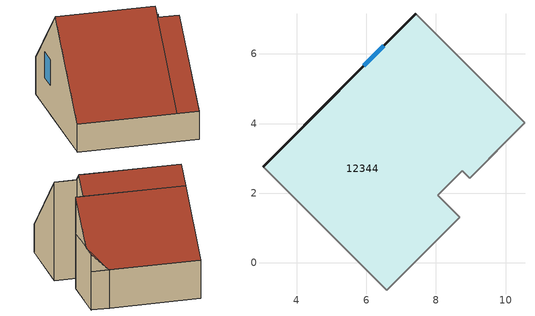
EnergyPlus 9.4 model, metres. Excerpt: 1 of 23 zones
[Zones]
12344
 floor to 14164 (4): 6.59,-0.79 5.95,-0.15 8.05,1.94 8.69,1.31 z2.44; 5.95,-0.15 3.03,2.77 5.84,5.57 8.76,2.65 z2.44; 8.97,2.43 5.84,5.57 6.02,5.75 9.16,2.62 z2.44
 floor to 14218 (4): 9.16,2.62 7.94,3.84 9.34,5.24 10.56,4.02 z2.44
 floor to 14229 (4): 7.94,3.84 6.02,5.75 6.93,6.66 8.85,4.74 z2.44
 floor to 14236 (4): 8.85,4.74 6.93,6.66 7.42,7.16 9.34,5.24 z2.44
 wall outside (7): 7.42,7.16,2.44 3.03,2.77,2.44 3.03,2.77,3.63 5.38,5.11,6.95 7.42,7.16,4.06
 wall to 14175 (14): 8.69,1.31 8.05,1.94 z2.44:6.6; 8.97,2.43 10.56,4.02 z2.44:4.77; 8.76,2.65 8.97,2.43 z2.44:6.3; 8.05,1.94,2.44 8.76,2.65,2.44 8.76,2.65,6.3 8.3,2.19,6.95 8.05,1.94,6.6; 8.97,2.43,4.77 10.05,3.51,4.77 8.97,2.43,6.3
 wall to 12226 (5): 10.02,4.56 7.42,7.16 z2.44:4.06
 wall to 12236 (14): 10.56,4.02 10.02,4.56 z2.44:4.06; 10.56,4.02,4.06 10.05,4.53,4.06 10.56,4.02,4.77
 wall to 12313 (13): 6.59,-0.79,2.44 8.69,1.31,2.44 8.69,1.31,6.6 6.59,-0.79,3.63
 wall to 12332 (5): 3.03,2.77 6.59,-0.79 z2.44:3.63
 window (UPVC Charry Frame 20YO Dbl LoE (e2=.1) Clr 3mm/13mm Air - 1001): 6.5,6.23 5.92,5.66 z3.67:4.79
 roof outside (17): 5.95,-0.15,3.63 6.59,-0.79,3.63 8.69,1.31,6.6 8.05,1.94,6.6; 3.03,2.77,3.63 5.95,-0.15,3.63 8.3,2.19,6.95 5.38,5.11,6.95; 8.76,2.65,6.3 5.84,5.57,6.3 5.38,5.11,6.95 8.3,2.19,6.95; 10.05,4.53,4.06 7.42,7.16,4.06 5.84,5.57,6.3 8.97,2.43,6.3 10.05,3.51,4.77; 10.05,4.53,4.06 10.05,3.51,4.77 10.56,4.02,4.77
[Construction]
16: 3_1_7
[Material]
3_1_7: Rough, .1, 1.4, 2100, 840, 0.9, 0.6, 0.6
[Schedule:Compact]
14236 Heating Setpoint Schedule: Temperature, Through: 31 Dec, For: Weekdays SummerDesignDay, Until: 06:00, 15, Until: 18:00, 20, Until: 24:00, 15, For: WinterDesignDay, Until: 24:00, 20, For: Weekends, Until: 24:00, 15, For: AllOtherDays, Until: 24:00, 15
14236 Cooling SP Sch: Temperature, Through: 31 Dec, For: Weekdays SummerDesignDay, Until: 06:00, 32, Until: 18:00, 26, Until: 24:00, 32, For: WinterDesignDay, Until: 24:00, 26, For: Weekends, Until: 24:00, 32, For: AllOtherDays, Until: 24:00, 32
14247 Heating Setpoint Schedule: Temperature, Through: 31 Dec, For: Weekdays SummerDesignDay, Until: 14:00, 12, Until: 23:00, 21, Until: 24:00, 12, For: WinterDesignDay, Until: 24:00, 21, For: Weekends, Until: 14:00, 12, Until: 23:00, 21, Until: 24:00, 12, For: Holidays, Until: 14:00, 12, Until: 23:00, 21, Until: 24:00, 12, For: AllOtherDays, Until: 24:00, -50
14247 Cooling SP Sch: Temperature, Through: 31 Dec, For: Weekdays SummerDesignDay, Until: 14:00, 100, Until: 23:00, 25, Until: 24:00, 100, For: Weekends, Until: 14:00, 100, Until: 23:00, 25, Until: 24:00, 100, For: Holidays, Until: 14:00, 100, Until: 23:00, 25, Until: 24:00, 100, For: WinterDesignDay AllOtherDays, Until: 24:00, 100
